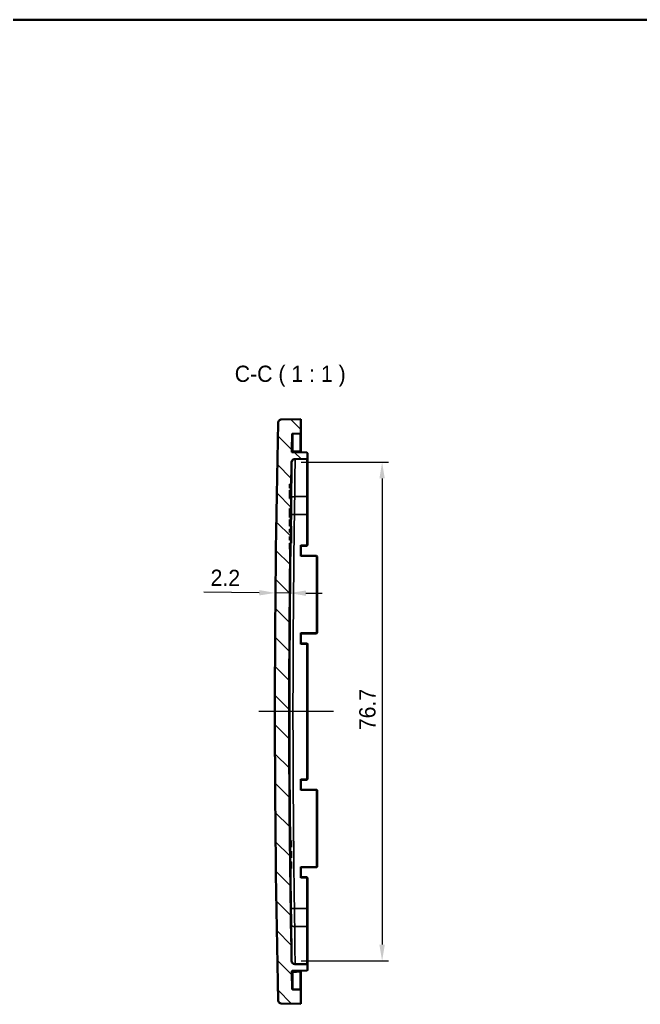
# Model space of a CAD drawing. Header units: millimetres. Extents: x -310 to 1154, y 4 to 285.
# Drawn here: x 560.7 to 656.2, y 133.9 to 285.5 of the extents above; entities that cross this region are included whole.
import ezdxf

# ---------------------------------------------------------------- set-up
doc = ezdxf.new("R2010")
doc.units = ezdxf.units.MM
doc.layers.get('Defpoints').update_dxf_attribs({"lineweight": 25})
for name, color, linetype, lineweight in [('Border (ISO)', 7, 'Continuous', 35), ('Centerline (ISO)', 131, 'Continuous', 18), ('Dimension (ISO)', 7, 'Continuous', 18), ('Hatch (ISO)', 1, 'Continuous', 18), ('Symbol (ISO)', 7, 'Continuous', 18), ('Visible (ISO)', 7, 'Continuous', 35), ('Visible Narrow (ISO)', 7, 'Continuous', 25)]:
    doc.layers.add(name, color=color, linetype=linetype, lineweight=lineweight)
doc.styles.add('Note Text (TK)', font='')
doc.styles.get('Note Text (TK)').set_extended_font_data('MS PGothic')
doc.dimstyles.new('Default - Method 1b (TK)', dxfattribs={"dimtxt": 2.5, "dimasz": 2.5, "dimexe": 1, "dimexo": 1.499999999999999, "dimgap": 1, "dimtad": 1, "dimtoh": 1, "dimrnd": 1e-08, "dimdsep": 46, "dimtxsty": 'Note Text (TK)', "dimcen": 0.09, "dimdle": 5, "dimclrd": 100, "dimclre": 100, "dimclrt": 7, "dimadec": 1, "dimazin": 1, "dimtfac": 1, "dimtmove": 0, "dimatfit": 3, "dimfxl": 1, "dimtolj": 1, "dimlwd": -1, "dimlwe": -1, "dimarcsym": 0})

# ---------------------------------------------------------------- blocks, each defined once
blk = doc.blocks.new('図面枠 tk図枠')
at = {"layer": 'Border (ISO)'}
blk.add_line((14.49999999999999, 289), (405.4999999999999, 289), dxfattribs=at)
blk = doc.blocks.new('*D75')
at = {"layer": 'Defpoints', "color": 0}
for p in [(602.5196598306544, 217.330275758105), (602.519659830654, 140.566564332191), (616.4545839737111, 140.566564332191)]:
    blk.add_point(p, dxfattribs=at)
at = {"layer": 'Dimension (ISO)', "color": 100}
for p, q in [((604.0196598306543, 217.330275758105), (617.4545839737111, 217.330275758105)), ((616.4545839737111, 214.830275758105), (616.4545839737111, 143.0665643321909)), ((604.0196598306541, 140.566564332191), (617.4545839737111, 140.566564332191))]:
    blk.add_line(p, q, dxfattribs=at)
for points in [[(616.0379173070444, 214.830275758105), (616.8712506403778, 214.830275758105), (616.4545839737111, 217.330275758105)], [(616.0379173070444, 143.0665643321909), (616.8712506403778, 143.0665643321909), (616.4545839737111, 140.566564332191)]]:
    blk.add_solid(points, dxfattribs=at)
at = {"layer": 'Dimension (ISO)', "color": 7, "insert": (614.2045839737111, 176.086204136057), "char_height": 2.5, "attachment_point": 4, "rotation": 90, "style": 'Note Text (TK)'}
blk.add_mtext('\\A1;76.7', dxfattribs=at)
blk = doc.blocks.new('*D76')
at = {"layer": 'Defpoints', "color": 0}
for p in [(600.0371890395102, 197.216360331462), (600.0371890395102, 197.216360331462), (602.2370990735968, 197.1964645549126)]:
    blk.add_point(p, dxfattribs=at)
at = {"layer": 'Dimension (ISO)', "color": 100}
for p, q in [((597.5372912735025, 197.2389691684501), (589.0319572235576, 197.3158905984699)), ((602.2370990735968, 197.1964645549125), (600.0371890395102, 197.216360331462)), ((604.7369968396044, 197.1738557179244), (607.2368946056122, 197.1512468809363))]:
    blk.add_line(p, q, dxfattribs=at)
for points in [[(597.5410594130007, 197.6556187961181), (597.5335231340046, 196.8223195407822), (600.0371890395102, 197.216360331462)], [(604.7407649791024, 197.5905053455923), (604.7332287001063, 196.7572060902564), (602.2370990735968, 197.1964645549125)]]:
    blk.add_solid(points, dxfattribs=at)
at = {"layer": 'Dimension (ISO)', "color": 7, "insert": (590.0522642832499, 199.5567550530816), "char_height": 2.5, "attachment_point": 4, "rotation": 359.48183656114475, "style": 'Note Text (TK)'}
blk.add_mtext('\\A1;2.2', dxfattribs=at)

msp = doc.modelspace()

# ---------------------------------------------------------------- hatches: boundary and pattern name
at = {"layer": 'Hatch (ISO)'}
h = msp.add_hatch(dxfattribs=at)
h.set_pattern_fill('ANSI31', color=256, angle=90, style=0)
h.set_pattern_definition([(135, (-309.6677444785058, 4.459444174617397), (-2.245064030267288, -2.245064030267287), [])])
edge = h.paths.add_edge_path()
edge.add_spline(control_points=[(600.9350402372835, 223.8957137131751), (600.8743709208416, 223.8946547263175), (600.814398022618, 223.8825605506888), (600.697609804657, 223.8358420054132), (600.6424608392292, 223.8000842011607), (600.5489735835586, 223.7094418626156), (600.5115290824345, 223.6554239184833), (600.4594536109854, 223.5360754966961), (600.4453205105505, 223.4718860550035), (600.4438875552501, 223.4067944137079)], knot_values=[-0.0768002384321008, -0.0768002384321008, -0.0768002384321008, -0.0768002384321008, -0.0585966710080384, -0.0585966710080384, -0.0390644473386923, -0.0390644473386923, -0.0195322236693463, -0.0195322236693463, 0, 0, 0, 0], degree=3, periodic=0)
edge.add_ellipse((2619.954583974486, 178.948420045148), major_axis=(-2019.510696419237, 44.4583743685598), ratio=1, start_angle=0, end_angle=2.522260307411424)
edge.add_spline(control_points=[(600.4438875552501, 134.490045676588), (600.4452230354735, 134.4293818166444), (600.4575904158876, 134.3694646612784), (600.5048407458715, 134.2528905790664), (600.5408495237568, 134.1979051549257), (600.6319169951742, 134.1048319785568), (600.686105034044, 134.0676340566234), (600.8056895536633, 134.0161030642287), (600.8699427412266, 134.0022626581413), (600.9350402372835, 134.0011263771209)], knot_values=[-0.0768002384320973, -0.0768002384320973, -0.0768002384320973, -0.0768002384320973, -0.0585966710080365, -0.0585966710080365, -0.0390644473386909, -0.0390644473386909, -0.0195322236693455, -0.0195322236693455, 0, 0, 0, 0], degree=3, periodic=0)
edge.add_line((600.9350402372835, 134.0011263771209), (603.9545839737111, 133.948420045148))
edge.add_line((603.9545839737111, 133.948420045148), (603.9545839737111, 136.050485440533))
edge.add_ellipse((603.8545839737111, 136.050485440533), major_axis=(0.1000000000000106, 8.9e-15), ratio=1, start_angle=0, end_angle=88.99999999998856)
edge.add_line((603.8563292143549, 136.1504702100486), (602.7042445676092, 136.1705799223604))
edge.add_spline(control_points=[(602.704244567609, 136.1705799223604), (602.6920818884298, 136.1707922227152), (602.6800593965874, 136.1732220517478), (602.656683024873, 136.1825965151425), (602.645659368743, 136.189757532084), (602.6269774707516, 136.2079020273326), (602.6194978380171, 136.2187120343756), (602.6091032172683, 136.242590641535), (602.6062876074933, 136.2554309491522), (602.6060121805496, 136.2684495183937)], knot_values=[-0.0153686937705598, -0.0153686937705598, -0.0153686937705598, -0.0153686937705598, -0.0117193342016082, -0.0117193342016082, -0.0078128894677386, -0.0078128894677386, -0.0039064447338698, -0.0039064447338698, 0, 0, 0, 0], degree=3, periodic=0)
edge.add_ellipse((2619.95458372524, 178.9484200401272), major_axis=(-2017.34857154469, -42.67997052173347), ratio=1, start_angle=359.9242688683757, end_angle=360, ccw=False)
edge.add_ellipse((602.6513421552103, 138.9369148417844), major_axis=(-0.0999803361163007, -0.0019830254846109), ratio=1, start_angle=269.8637356117164, end_angle=360.0000000327331, ccw=False)
edge.add_line((602.6495969145667, 139.0368996113001), (604.8563292143549, 139.0754182668721))
edge.add_ellipse((604.854583973711, 139.1754030363877), major_axis=(0.0017452406437271, -0.0999847695156398), ratio=1, start_angle=0, end_angle=89.00000000000072)
edge.add_line((604.9545839737111, 139.1754030363877), (604.9545839737111, 139.9439534539082))
edge.add_ellipse((604.854583973711, 139.9439534539082), major_axis=(0.0999999999999989, -4.4e-15), ratio=1, start_angle=0, end_angle=89.00000000000327)
edge.add_line((604.8563292143549, 140.0439382234238), (603.0108431635997, 140.0761513022638))
edge.add_ellipse((603.019569366818, 140.5760751498421), major_axis=(-0.0087262032184304, -0.4999238475781988), ratio=1, start_angle=272.08992515556724, end_angle=360.00000000000006, ccw=False)
edge.add_ellipse((2619.954583974103, 178.9484200451441), major_axis=(-2017.43492414345, -38.38185571295318), ratio=1, start_angle=358.20017736344755, end_angle=360, ccw=False)
edge.add_line((602.3094615599423, 203.9484200451426), (602.254583973711, 203.948420045148))
edge.add_line((602.254583973711, 203.948420045148), (602.254583973711, 204.8994309530902))
edge.add_line((602.254583973711, 204.8994309530901), (602.4545839737111, 204.8994309530901))
edge.add_line((602.4545839737111, 204.8994309530901), (602.4545839737111, 205.3570376716172))
edge.add_line((602.4545839737111, 205.3570376716173), (602.254583973711, 205.3570376716173))
edge.add_line((602.254583973711, 205.3570376716173), (602.254583973711, 205.8902324480315))
edge.add_line((602.254583973711, 205.8902324480315), (602.4545839737111, 205.8902324480315))
edge.add_line((602.4545839737111, 205.8902324480315), (602.4545839737111, 206.5299625443646))
edge.add_line((602.4545839737111, 206.5299625443646), (602.254583973711, 206.5299625443646))
edge.add_line((602.254583973711, 206.5299625443646), (602.254583973711, 207.0245434680773))
edge.add_line((602.254583973711, 207.0245434680773), (602.4545839737111, 207.0245434680773))
edge.add_line((602.4545839737111, 207.0245434680773), (602.4545839737111, 207.4856869235986))
edge.add_line((602.4545839737111, 207.4856869235985), (602.254583973711, 207.4856869235985))
edge.add_line((602.254583973711, 207.4856869235985), (602.254583973711, 208.527140045148))
edge.add_line((602.254583973711, 208.527140045148), (602.4545839737111, 208.527140045148))
edge.add_line((602.4545839737111, 208.527140045148), (602.4545839737111, 208.846200045148))
edge.add_line((602.4545839737111, 208.846200045148), (602.254583973711, 208.846200045148))
edge.add_line((602.254583973711, 208.846200045148), (602.254583973711, 210.2040600451481))
edge.add_line((602.254583973711, 210.204060045148), (602.4545839737111, 210.204060045148))
edge.add_line((602.4545839737111, 210.204060045148), (602.4545839737111, 211.7753775451472))
edge.add_line((602.4545839737111, 211.7753775451472), (602.254583973711, 211.7753775451472))
edge.add_line((602.254583973711, 211.7753775451472), (602.254583973711, 213.031080045148))
edge.add_line((602.254583973711, 213.031080045148), (602.4545839737111, 213.031080045148))
edge.add_line((602.4545839737111, 213.031080045148), (602.4545839737111, 213.350140045148))
edge.add_line((602.4545839737111, 213.350140045148), (602.254583973711, 213.350140045148))
edge.add_line((602.254583973711, 213.350140045148), (602.254583973711, 213.948420045148))
edge.add_line((602.254583973711, 213.948420045148), (602.4581552284027, 213.948420045148))
edge.add_ellipse((2619.954583694157, 178.948420050257), major_axis=(-2017.496428465756, 34.99999999489098), ratio=1, start_angle=359.9039557320973, end_angle=360, ccw=False)
edge.add_ellipse((603.0195693668182, 217.3207649404539), major_axis=(-0.4999095361639025, 0.0095108176511394), ratio=1, start_angle=272.08992515559936, end_angle=360.00000003200626, ccw=False)
edge.add_line((603.0108431635995, 217.8206887880321), (604.8563292143549, 217.8529018668721))
edge.add_ellipse((604.854583973711, 217.9528866363878), major_axis=(0.001745240643727, -0.0999847695156353), ratio=1, start_angle=2.544e-13, end_angle=89.0000000000033)
edge.add_line((604.9545839737111, 217.9528866363878), (604.9545839737111, 218.7214370539082))
edge.add_ellipse((604.854583973711, 218.7214370539082), major_axis=(0.0999999999999987, 0), ratio=1, start_angle=0, end_angle=89.0000000000009)
edge.add_line((604.8563292143549, 218.8214218234239), (602.6495969145667, 218.8599404789959))
edge.add_ellipse((602.6513421552103, 218.9599252485115), major_axis=(-0.0017452406436286, -0.0999847695156397), ratio=1, start_angle=269.8637356117027, end_angle=360.00000000000017, ccw=False)
edge.add_ellipse((2619.954583728166, 178.948420050109), major_axis=(-2017.403221909073, 40.01348822388716), ratio=1, start_angle=359.9242688683757, end_angle=360, ccw=False)
edge.add_spline(control_points=[(602.6060121805496, 221.6283905719023), (602.6062694815027, 221.6405523823136), (602.6087437772596, 221.6525658014659), (602.6182046693268, 221.6759073275465), (602.6254064249036, 221.6869044123746), (602.6436199191872, 221.7055190476485), (602.6544575269611, 221.7129586320351), (602.678374430885, 221.723264830514), (602.6912250683977, 221.7260329117316), (602.704244567609, 221.7262601679356)], knot_values=[-0.0153686937705615, -0.0153686937705615, -0.0153686937705615, -0.0153686937705615, -0.0117193342016082, -0.0117193342016082, -0.0078128894677389, -0.0078128894677389, -0.0039064447338694, -0.0039064447338694, 0, 0, 0, 0], degree=3, periodic=0)
edge.add_line((602.704244567609, 221.7262601679356), (603.8563292143548, 221.7463698802473))
edge.add_ellipse((603.8545839737111, 221.846354649763), major_axis=(0.0017452406437304, -0.0999847695156398), ratio=1, start_angle=2.036e-13, end_angle=88.99999999999883)
edge.add_line((603.9545839737111, 221.846354649763), (603.9545839737111, 223.948420045148))
edge.add_line((603.9545839737111, 223.948420045148), (600.9350402372835, 223.8957137131751))

# ---------------------------------------------------------------- linework, layer by layer
at = {"layer": 'Centerline (ISO)', "linetype": 'Continuous'}
msp.add_line((608.9545839737111, 178.9484200452274), (597.454583973711, 178.948420045223), dxfattribs=at)
at = {"layer": 'Visible (ISO)'}
for p, q in [((603.9545839737111, 223.948420045148), (600.9350402372835, 223.8957137131751)), ((603.9545839737111, 221.846354649763), (603.9545839737111, 223.948420045148)), ((602.704244567609, 221.7262601679356), (603.8563292143549, 221.7463698802474)), ((603.9545839737111, 219.121750535233), (603.9545839737111, 221.846354649763)), ((604.8563292143549, 218.8214218234239), (602.6495969145667, 218.8599404789959)), ((604.9545839737111, 217.9528866363878), (604.9545839737111, 218.7214370539082)), ((603.0108431635995, 217.8206887880321), (604.8563292143549, 217.8529018668721)), ((604.9545839737111, 212.074707845162), (604.9545839737111, 217.9528866363878)), ((602.254583973711, 213.350140045148), (602.254583973711, 213.948420045148)), ((602.254583973711, 213.948420045148), (602.4581552284027, 213.948420045148)), ((602.458155228403, 213.948420045148), (602.475023358518, 213.948420045148)), ((602.4545839737111, 213.350140045148), (602.254583973711, 213.350140045148)), ((602.254583973711, 211.7753775451472), (602.254583973711, 213.031080045148)), ((602.254583973711, 213.031080045148), (602.4545839737111, 213.031080045148)), ((602.4545839737111, 213.031080045148), (602.4545839737111, 213.350140045148)), ((602.4545839737111, 213.031080045148), (602.4545839737111, 212.489420045148)), ((602.4545839737111, 212.489420045148), (602.4545839737111, 212.003410045148)), ((602.254583973711, 212.003410045148), (602.4545839737111, 212.003410045148)), ((602.254583973711, 211.977440045148), (602.4545839737111, 211.977440045148)), ((602.4545839737111, 211.7753775451472), (602.254583973711, 211.7753775451472)), ((602.4545839737111, 211.977440045148), (602.4545839737111, 212.003410045148)), ((602.4545839737111, 211.977440045148), (602.4545839737111, 211.7753775451472)), ((602.4545839737111, 210.2040600451481), (602.4545839737111, 211.7753775451472)), ((604.9545839737111, 209.2810349736319), (604.9545839737111, 212.0747078452588)), ((602.254583973711, 208.846200045148), (602.254583973711, 210.2040600451481)), ((602.254583973711, 210.2040600451481), (602.4545839737111, 210.2040600451481)), ((602.254583973711, 209.714340045148), (602.4545839737111, 209.714340045148)), ((602.254583973711, 209.688370045148), (602.4545839737111, 209.688370045148)), ((602.4545839737111, 210.2040600451481), (602.4545839737111, 209.714340045148)), ((602.4545839737111, 209.688370045148), (602.4545839737111, 209.714340045148)), ((602.4545839737111, 209.688370045148), (602.4545839737111, 209.387860045148)), ((602.4545839737111, 209.387860045148), (602.4545839737111, 208.846200045148)), ((604.9545839737111, 204.581599901316), (604.9545839737111, 209.2810349736319)), ((602.4545839737111, 208.846200045148), (602.254583973711, 208.846200045148)), ((602.254583973711, 207.4856869235986), (602.254583973711, 208.527140045148)), ((602.254583973711, 208.527140045148), (602.4545839737111, 208.527140045148)), ((602.4545839737111, 208.527140045148), (602.4545839737111, 208.846200045148)), ((602.254583973711, 207.4877872103489), (602.4545839737111, 207.4877872103489)), ((602.254583973711, 206.5299625443646), (602.254583973711, 207.0245434680773)), ((602.254583973711, 206.7483072469907), (602.4545839737111, 206.7483072469907)), ((602.4545839737111, 207.0245434680773), (602.4545839737111, 207.4856869235986)), ((602.4545839737111, 206.7483072469907), (602.4545839737111, 206.5299625443646)), ((602.4545839737111, 205.8902324480315), (602.4545839737111, 206.5299625443646)), ((602.254583973711, 205.3570376716173), (602.254583973711, 205.8902324480315)), ((602.254583973711, 205.4030615054293), (602.4545839737111, 205.4030615054293)), ((602.254583973711, 203.948420045148), (602.254583973711, 204.8994309530902)), ((602.4545839737111, 204.8994309530902), (602.4545839737111, 205.3570376716173)), ((602.3094615599423, 203.948420045148), (602.254583973711, 203.948420045148)), ((602.3263284469224, 203.948420045148), (602.3094615599421, 203.948420045148)), ((603.9545839737111, 204.5658598795919), (603.9545839737111, 202.8484352756324)), ((603.9545839737111, 204.4658751100762), (604.8563292143549, 204.4816151318004)), ((606.3563292143548, 202.9064974260315), (603.9545839737111, 202.948420045148)), ((606.4545839737111, 191.0903274337801), (606.4545839737111, 202.8065126565159)), ((603.9545839737111, 191.0484048146636), (603.9545839737111, 189.3484352756324)), ((603.9545839737111, 190.948420045148), (606.3563292143548, 190.9903426642645)), ((604.8563292143549, 189.4326800234238), (603.9545839737111, 189.448420045148)), ((604.9545839737111, 168.5641448363878), (604.9545839737111, 189.3326952539082)), ((603.9545839737111, 168.5484048146636), (603.9545839737111, 166.8484352756324)), ((603.9545839737111, 168.4484200451479), (604.8563292143549, 168.4641600668721)), ((606.3563292143548, 166.9064974260315), (603.9545839737111, 166.948420045148)), ((606.4545839737111, 155.0903274337801), (606.4545839737111, 166.8065126565159)), ((602.2677607492676, 159.0912621995087), (602.4545839737111, 159.0912621995087)), ((602.2719161028028, 158.4964485763827), (602.4545839737111, 158.4964485763827)), ((602.27532282803, 158.0912621846076), (602.4545839737111, 158.0912621846076)), ((602.4545839737111, 159.0912621995087), (602.4545839737111, 158.4964485763827)), ((602.4545839737111, 158.4964485763827), (602.4545839737111, 158.0912621846076)), ((602.281455529281, 157.4447886427518), (602.4545839737111, 157.4447886427518)), ((602.2923652925843, 156.4447886278506), (602.4545839737111, 156.4447886278506)), ((602.4545839737111, 157.4447886427518), (602.4545839737111, 156.4447886278506)), ((602.3003392839545, 155.7983150859948), (602.4545839737111, 155.7983150859948)), ((602.3146066299882, 154.7983150710936), (602.4545839737111, 154.7983150710936)), ((602.4545839737111, 155.7983150859948), (602.4545839737111, 154.7983150710936)), ((603.9545839737111, 155.0484048146636), (603.9545839737111, 153.3484352756324)), ((603.9545839737111, 154.9484200451479), (606.3563292143548, 154.9903426642645)), ((604.8563292143549, 153.4326800234238), (603.9545839737111, 153.448420045148)), ((604.9545839737111, 148.6158051166639), (604.9545839737111, 153.3326952539082)), ((604.9545839737111, 145.8221322470397), (604.9545839737111, 148.6158051166639)), ((604.9545839737111, 139.9439534539082), (604.9545839737111, 145.8221322470232)), ((604.8563292143549, 140.0439382234238), (603.0108431635995, 140.0761513022639)), ((604.9545839737111, 139.1754030363877), (604.9545839737111, 139.9439534539082)), ((602.6495969145667, 139.0368996113001), (604.8563292143549, 139.0754182668721)), ((603.9545839737111, 136.050485440533), (603.9545839737111, 138.775089555063)), ((603.8563292143549, 136.1504702100487), (602.704244567609, 136.1705799223604)), ((603.9545839737111, 133.948420045148), (603.9545839737111, 136.050485440533)), ((600.9350402372835, 134.0011263771209), (603.9545839737111, 133.948420045148))]:
    msp.add_line(p, q, dxfattribs=at)
for centre, radius, start, end in [((2619.954583974486, 178.948420045148), 2020.000000000793, 178.7388698462951, 181.2611301537048), ((2619.954583728166, 178.948420050109), 2017.799999754423, 178.7880044801389, 178.8637356117617), ((603.8545839737111, 221.846354649763), 0.1000000000000006, 271.0000000000018, 0), ((602.6513421552103, 218.9599252485115), 0.0999999999999989, 178.8637356117454, 269.0000000000568), ((604.854583973711, 218.7214370539082), 0.0999999999999987, 0, 88.99999999999497), ((2619.954583694157, 178.948420050257), 2017.799999720418, 178.9100748444098, 179.0061191123135), ((603.0195693668182, 217.3207649404539), 0.5000000000000013, 91.00000000001481, 178.9100748444098), ((604.854583973711, 217.9528866363878), 0.0999999999999961, 271.000000000005, 0), ((2619.954574710374, 178.9484202016625), 2017.778788696126, 179.0345082908328, 179.0475436345886), ((2619.954585011292, 178.9484200302377), 2017.778798998474, 179.160068227849, 179.189584202551), ((2619.954583974103, 178.9484200451441), 2017.80000000041, 179.2901025190391, 181.0899251555902), ((604.854583973711, 204.581599901316), 0.0999999999999961, 271.000000000005, 0), ((606.3545839737112, 202.8065126565159), 0.0999999999999993, 0, 89.00000000001451), ((606.3545839737111, 191.0903274337801), 0.1000000000000028, 271.0000000000018, 0), ((604.854583973711, 189.3326952539082), 0.1000000000000023, 0, 88.99999999999822), ((604.854583973711, 168.5641448363878), 0.1000000000000006, 271.0000000000018, 0), ((606.3545839737112, 166.8065126565159), 0.1000000000000023, 0, 88.99999999999822), ((606.3545839737112, 155.0903274337801), 0.1000000000000006, 271.0000000000018, 0), ((604.854583973711, 153.3326952539082), 0.0999999999999977, 0, 88.99999999999822), ((603.019569366818, 140.5760751498421), 0.4999999999999994, 181.0899251555902, 269.0000000000243), ((604.854583973711, 139.9439534539082), 0.0999999999999989, 0, 88.99999999999822), ((602.6513421552103, 138.9369148417845), 0.1000000000000054, 90.99999999994316, 181.1362643882252), ((2619.95458372524, 178.9484200401272), 2017.799999751496, 181.1362643882399, 181.2119955198626), ((604.854583973711, 139.1754030363877), 0.1000000000000006, 271.0000000000018, 0), ((603.8545839737111, 136.050485440533), 0.1000000000000106, 0, 88.99999999997543)]:
    msp.add_arc(centre, radius, start, end, dxfattribs=at)
for points, degree, knots in [([(600.9350402372835, 223.8957137131751), (600.8743709208416, 223.8946547263175), (600.814398022618, 223.8825605506888), (600.697609804657, 223.8358420054132), (600.6424608392292, 223.8000842011608), (600.5489735835586, 223.7094418626156), (600.5115290824345, 223.6554239184833), (600.4594536109854, 223.5360754966961), (600.4453205105505, 223.4718860550035), (600.4438875552501, 223.4067944137079)], 3, [-0.0768002384321008, -0.0768002384321008, -0.0768002384321008, -0.0768002384321008, -0.0585966710080384, -0.0585966710080384, -0.0390644473386923, -0.0390644473386923, -0.0195322236693463, -0.0195322236693463, 0, 0, 0, 0]), ([(602.6060121805496, 221.6283905719023), (602.6062694815026, 221.6405523823136), (602.6087437772596, 221.652565801466), (602.6182046693267, 221.6759073275465), (602.6254064249036, 221.6869044123746), (602.6436199191872, 221.7055190476485), (602.6544575269611, 221.7129586320351), (602.678374430885, 221.7232648305141), (602.6912250683976, 221.7260329117316), (602.704244567609, 221.7262601679356)], 3, [-0.0153686937705615, -0.0153686937705615, -0.0153686937705615, -0.0153686937705615, -0.0117193342016082, -0.0117193342016082, -0.0078128894677389, -0.0078128894677389, -0.0039064447338694, -0.0039064447338694, 0, 0, 0, 0]), ([(603.9545839737111, 218.9615213567449), (603.9545839737111, 218.9697156706899), (603.9545839737111, 218.9778539891581), (603.9545839737111, 219.0122997629137), (603.9545839737111, 219.0373799959014), (603.9545839737111, 219.0757847666041), (603.9545839737111, 219.0904878742222), (603.9545839737111, 219.1100042949552), (603.9545839737111, 219.1164619816119), (603.9545839737111, 219.1217505352329)], 3, [-0.0208358536608464, -0.0208358536608464, -0.0208358536608464, -0.0208358536608464, -0.0183610038158902, -0.0183610038158902, -0.0102005576755051, -0.0102005576755051, -0.0039232914136704, -0.0039232914136704, -2.37e-14, -2.37e-14, -2.37e-14, -2.37e-14]), ([(603.9545839737111, 218.8371618478181), (603.9545839737111, 218.8509466422307), (603.9545839737111, 218.8657254397514), (603.9545839737111, 218.9070210682119), (603.9545839737111, 218.9345902932597), (603.9545839737111, 218.9615213567449)], 3, [-0.0337753567917003, -0.0337753567917003, -0.0337753567917003, -0.0337753567917003, -0.0289695837983908, -0.0289695837983908, -0.0208358536608464, -0.0208358536608464, -0.0208358536608464, -0.0208358536608464]), ([(602.4750233585182, 213.948420045148), (602.4755368013427, 213.948420045148), (602.4756615940073, 213.9233275481815), (602.4749492892672, 213.8212793424057), (602.4741121928326, 213.7443236812313), (602.4718458310286, 213.5667539676755), (602.4702654130319, 213.4543002362905), (602.4665304824131, 213.2079135426892), (602.4643759717106, 213.0739806421356), (602.4622599486424, 212.948420045148)], 3, [0.1506890256329448, 0.1506890256329448, 0.1506890256329448, 0.1506890256329448, 0.1883569916277304, 0.1883569916277304, 0.2260249576225159, 0.2260249576225159, 0.2636984854139838, 0.2636984854139838, 0.3013720132054517, 0.3013720132054517, 0.3013720132054517, 0.3013720132054517]), ([(602.4545839737111, 207.4856869235986), (602.4212506403777, 207.4856869235986), (602.3879173070445, 207.4856869235986), (602.3212506403778, 207.4856869235986), (602.2879173070443, 207.4856869235986), (602.254583973711, 207.4856869235986)], 3, [-0.02, -0.02, -0.02, -0.02, -0.01, -0.01, 0, 0, 0, 0]), ([(602.254583973711, 207.0245434680773), (602.2879173070443, 207.0245434680773), (602.3212506403778, 207.0245434680773), (602.3879173070445, 207.0245434680773), (602.4212506403777, 207.0245434680773), (602.4545839737111, 207.0245434680773)], 3, [-0.02, -0.02, -0.02, -0.02, -0.01, -0.01, 0, 0, 0, 0]), ([(602.4545839737111, 206.5299625443646), (602.4212506403777, 206.5299625443646), (602.3879173070445, 206.5299625443646), (602.3212506403778, 206.5299625443646), (602.2879173070443, 206.5299625443646), (602.254583973711, 206.5299625443646)], 3, [-0.02, -0.02, -0.02, -0.02, -0.01, -0.01, 0, 0, 0, 0]), ([(602.4545839737111, 207.0245434680773), (602.4545839737111, 207.0073024120885), (602.4545839737111, 206.8678396246294), (602.4545839737111, 206.7483072469907)], 2, [-1.699690204224222, -1.699690204224222, -1.699690204224222, -1, 0, 0, 0]), ([(602.254583973711, 205.8902324480315), (602.2879173070443, 205.8902324480315), (602.3212506403778, 205.8902324480315), (602.3879173070445, 205.8902324480315), (602.4212506403777, 205.8902324480315), (602.4545839737111, 205.8902324480315)], 3, [-0.02, -0.02, -0.02, -0.02, -0.01, -0.01, 0, 0, 0, 0]), ([(602.4545839737111, 205.3570376716173), (602.4212506403777, 205.3570376716173), (602.3879173070445, 205.3570376716173), (602.3212506403778, 205.3570376716173), (602.2879173070443, 205.3570376716173), (602.254583973711, 205.3570376716173)], 3, [-0.02, -0.02, -0.02, -0.02, -0.01, -0.01, 0, 0, 0, 0]), ([(602.254583973711, 204.8994309530902), (602.2879173070443, 204.8994309530902), (602.3212506403778, 204.8994309530902), (602.3879173070445, 204.8994309530902), (602.4212506403777, 204.8994309530902), (602.4545839737111, 204.8994309530902)], 3, [-0.02, -0.02, -0.02, -0.02, -0.01, -0.01, 0, 0, 0, 0]), ([(602.3426674986954, 204.8994337432764), (602.3412144247717, 204.7884682513887), (602.3396254794438, 204.6730252488576), (602.3362649428055, 204.4425394809589), (602.3345011704604, 204.3300901855368), (602.3314868681985, 204.1525229338897), (602.3300353827977, 204.0755657211267), (602.3277128840832, 203.9735142299013), (602.3268418716475, 203.948420045148), (602.3263284469224, 203.948420045148)], 3, [0.1555405897309813, 0.1555405897309813, 0.1555405897309813, 0.1555405897309813, 0.1883517774115909, 0.1883517774115909, 0.2260242993259226, 0.2260242993259226, 0.263693713594269, 0.263693713594269, 0.3013631278626153, 0.3013631278626153, 0.3013631278626153, 0.3013631278626153]), ([(602.4545839737111, 205.4030615054294), (602.4545839737111, 205.3787498354011), (602.4545839737111, 205.3600594791895), (602.4545839737111, 205.3570376716173)], 2, [-2, -2, -2, -1, -0.4624374886658742, -0.4624374886658742, -0.4624374886658742]), ([(602.2866628330511, 156.948420045148), (602.28255561722, 157.3251017554898), (602.2785476864751, 157.7268968296086), (602.272005725088, 158.4660434122944), (602.2694716953422, 158.8033948282982), (602.2663034632876, 159.3361113552497), (602.2654580161026, 159.5669871567228), (602.2657831046599, 159.8731414940759), (602.2669536402883, 159.9484200451479), (602.270687480044, 159.9484200451479), (602.273499695525, 159.8731372853448), (602.2804066686317, 159.5711129802485), (602.284464746453, 159.348515952209), (602.2885726280565, 159.0912557842288)], 3, [0, 0, 0, 0, 0.1130112304663066, 0.1130112304663066, 0.2260224609326133, 0.2260224609326133, 0.3390278029939159, 0.3390278029939159, 0.4520331450552186, 0.4520331450552186, 0.5650420383558475, 0.5650420383558475, 0.6749996644138988, 0.6749996644138988, 0.6749996644138988, 0.6749996644138988]), ([(602.3353450423926, 154.7983264047676), (602.3368200571175, 154.5441329333919), (602.3375998283552, 154.3243174651988), (602.3372806062425, 154.0236985960586), (602.3361100280985, 153.948420045148), (602.3323760672707, 153.948420045148), (602.3295637653767, 154.0237028051819), (602.3225621010027, 154.3298602729252), (602.3183727417182, 154.5607347574614), (602.3099239409595, 155.0934392383154), (602.3051012763907, 155.4307842152023), (602.2955243949273, 156.1699278414305), (602.2907701779562, 156.571726497152), (602.2866628330511, 156.948420045148)], 3, [1.134189376062214, 1.134189376062214, 1.134189376062214, 1.134189376062214, 1.243108299212571, 1.243108299212571, 1.356113641227641, 1.356113641227641, 1.469122534756917, 1.469122534756917, 1.582131428286192, 1.582131428286192, 1.69514621025987, 1.69514621025987, 1.808160992233548, 1.808160992233548, 1.808160992233548, 1.808160992233548]), ([(602.321675579748, 156.4449208640992), (602.3238703250215, 156.2266783626061), (602.3259452907937, 156.0084185521395), (602.3277927768622, 155.7996849025718), (602.3277988378001, 155.7989999470747), (602.3278048962047, 155.7983151025418)], 3, [0.9534728800920241, 0.9534728800920241, 0.9534728800920241, 0.9534728800920241, 1.017091726466509, 1.017091726466509, 1.017301211777724, 1.017301211777724, 1.017301211777724, 1.017301211777724]), ([(603.9545839737111, 138.9353187364668), (603.9545839737111, 138.9510468217303), (603.9545839737111, 138.9670006470971), (603.9545839737111, 139.0098075426575), (603.9545839737111, 139.0361865125771), (603.9545839737111, 139.0596782450269)], 3, [-0.0337207913373666, -0.0337207913373666, -0.0337207913373666, -0.0337207913373666, -0.0289696734402853, -0.0289696734402853, -0.0207812883435323, -0.0207812883435323, -0.0207812883435323, -0.0207812883435323]), ([(603.9545839737111, 138.775089555063), (603.9545839737111, 138.7909901444725), (603.9545839737111, 138.8176890848772), (603.9545839737111, 138.8762680153923), (603.9545839737111, 138.9053924891027), (603.9545839737111, 138.9353187364668)], 3, [-0.0545566559293515, -0.0545566559293515, -0.0545566559293515, -0.0545566559293515, -0.042760870092128, -0.042760870092128, -0.0337207913373666, -0.0337207913373666, -0.0337207913373666, -0.0337207913373666]), ([(602.704244567609, 136.1705799223604), (602.6920818884298, 136.1707922227152), (602.6800593965874, 136.1732220517478), (602.656683024873, 136.1825965151425), (602.645659368743, 136.189757532084), (602.6269774707515, 136.2079020273326), (602.6194978380171, 136.2187120343756), (602.6091032172683, 136.242590641535), (602.6062876074933, 136.2554309491522), (602.6060121805496, 136.2684495183937)], 3, [-0.0153686937705598, -0.0153686937705598, -0.0153686937705598, -0.0153686937705598, -0.0117193342016082, -0.0117193342016082, -0.0078128894677386, -0.0078128894677386, -0.0039064447338698, -0.0039064447338698, 0, 0, 0, 0]), ([(600.4438875552501, 134.4900456765881), (600.4452230354734, 134.4293818166444), (600.4575904158876, 134.3694646612784), (600.5048407458715, 134.2528905790664), (600.5408495237568, 134.1979051549257), (600.6319169951742, 134.1048319785568), (600.686105034044, 134.0676340566234), (600.8056895536632, 134.0161030642287), (600.8699427412266, 134.0022626581413), (600.9350402372835, 134.0011263771209)], 3, [-0.0768002384320973, -0.0768002384320973, -0.0768002384320973, -0.0768002384320973, -0.0585966710080365, -0.0585966710080365, -0.0390644473386909, -0.0390644473386909, -0.0195322236693455, -0.0195322236693455, 0, 0, 0, 0])]:
    msp.add_open_spline(points, degree=degree, knots=knots, dxfattribs=at)
for points, degree in [([(602.4545839737111, 207.4877872103489), (602.4545839737111, 207.4877872103489), (602.4545839737111, 207.4856869235986)], 2), ([(602.4545839737111, 205.8902324480315), (602.4545839737111, 205.8741960902766), (602.4545839737111, 205.856879345956)], 2), ([(602.4545839737111, 205.856879345956), (602.4545839737111, 205.8305417034254), (602.4545839737111, 205.713035298289), (602.4545839737111, 205.6178145906786)], 2), ([(602.4545839737111, 205.6178145906786), (602.4545839737111, 205.5347497180822), (602.4545839737111, 205.4314251204623), (602.4545839737111, 205.4030615054294)], 2), ([(602.3028178724555, 158.0912620791507), (602.305520696573, 157.8824731982591), (602.3082117080484, 157.6635014028635), (602.310780705963, 157.4446590379361)], 3)]:
    msp.add_open_spline(points, degree=degree, dxfattribs=at)
at = {"layer": 'Visible Narrow (ISO)'}
for p, q in [((603.8563292143549, 221.7463698802474), (603.8563292143549, 219.0303060965503)), ((602.5914641751374, 218.9612082847677), (602.5513618190942, 218.9619082739961)), ((602.5196598306542, 217.330275758105), (602.5495949799677, 217.33079827808)), ((604.8563292143549, 217.8529018668721), (604.8563292143549, 212.0437558573584)), ((602.254583973711, 212.489420045148), (602.4545839737111, 212.489420045148)), ((602.4545839737111, 212.948420045148), (602.4622599486424, 212.948420045148)), ((603.9545839737111, 212.0388832657316), (602.9993133184433, 212.0337214487583)), ((603.9545839737111, 212.0388832657316), (604.8563292143549, 212.0437558574552)), ((604.8563292143549, 212.0437558574553), (604.8563292143549, 209.281034973632)), ((602.254583973711, 209.387860045148), (602.4545839737111, 209.387860045148)), ((604.8563292143549, 209.281034973632), (602.962383798751, 209.281034973632)), ((604.9545839737111, 209.2810349736319), (604.8563292143549, 209.281034973632)), ((604.8563292143549, 209.281034973632), (604.8563292143549, 204.581599901316)), ((602.254583973711, 205.856879345956), (602.4545839737111, 205.856879345956)), ((602.254583973711, 205.6178145906786), (602.4545839737111, 205.6178145906786)), ((604.8563292143549, 204.581599901316), (603.9545839737111, 204.5658598795919)), ((604.8563292143549, 204.581599901316), (604.9545839737111, 204.581599901316)), ((603.9545839737111, 202.8484352756324), (606.3563292143548, 202.8065126565159)), ((606.3563292143548, 202.8065126565159), (606.3563292143548, 191.0903274337801)), ((606.4545839737111, 202.8065126565159), (606.3563292143548, 202.8065126565159)), ((606.3563292143548, 191.0903274337801), (603.9545839737111, 191.0484048146636)), ((606.3563292143548, 191.0903274337801), (606.4545839737111, 191.0903274337801)), ((603.9545839737111, 189.3484352756324), (604.8563292143549, 189.3326952539082)), ((604.8563292143549, 189.3326952539082), (604.8563292143549, 168.5641448363878)), ((604.9545839737111, 189.3326952539082), (604.8563292143549, 189.3326952539082)), ((604.8563292143549, 168.5641448363878), (603.9545839737111, 168.5484048146636)), ((604.8563292143549, 168.5641448363878), (604.9545839737111, 168.5641448363878)), ((603.9545839737111, 166.8484352756324), (606.3563292143548, 166.8065126565159)), ((606.3563292143548, 166.8065126565159), (606.3563292143548, 155.0903274337801)), ((606.4545839737111, 166.8065126565159), (606.3563292143548, 166.8065126565159)), ((606.3563292143548, 155.0903274337801), (603.9545839737111, 155.0484048146636)), ((606.3563292143548, 155.0903274337801), (606.4545839737111, 155.0903274337801)), ((603.9545839737111, 153.3484352756324), (604.8563292143549, 153.3326952539082)), ((604.8563292143549, 153.3326952539082), (604.8563292143549, 148.6158051166639)), ((604.9545839737111, 153.3326952539082), (604.8563292143549, 153.3326952539082)), ((604.8563292143549, 148.6158051166639), (602.9623837987513, 148.6158051166639)), ((604.9545839737111, 148.6158051166639), (604.8563292143549, 148.6158051166639)), ((604.8563292143549, 148.6158051166639), (604.8563292143549, 145.853084234821)), ((604.8563292143549, 145.853084234821), (602.9993133184191, 145.8631186434946)), ((604.8563292143549, 145.8530842348045), (604.8563292143549, 140.0439382234238)), ((602.5495949799699, 140.566041812216), (602.5196598306542, 140.5665643321909)), ((602.5513618190939, 138.9349318162999), (602.5914641751358, 138.9356318055283)), ((603.8563292143549, 138.8665339937457), (603.8563292143549, 136.1504702100487))]:
    msp.add_line(p, q, dxfattribs=at)
for centre, major_axis, ratio, start_param, end_param in [((602.6914425238226, 218.9592252939737), (-0.0019830302109103, -0.0999803360113114), 0.9999801228339743, 4.712388980384599, 6.28556356940835), ((602.6914425238222, 218.9592252939063), (-0.0999985124941763, 0.0005454346491771), 0.9157968994599422, 4.734837421149907, 6.26748636936613), ((602.6914425238224, 218.9592252939738), (-0.0017452406379576, -0.099984769515733), 0.0829685140563013, 3.556308324761934, 6.283185308566037), ((603.8545839737111, 219.1217505352329), (0.1000000000000031, -5e-15), 0.9145836823511441, 4.729842272914702, 6.28318530717964), ((603.049497098362, 217.3212873309512), (-0.0087262032186422, 0.4999238475781987), 0.9999851523254139, 1.093e-13, 1.534320251709296), ((603.0080395216619, 211.8789615097408), (-0.4999554750291207, 0.0066725548632075), 0.3093314562314457, 4.733972085059799, 6.273551988551732), ((604.854583973711, 212.074707845162), (0.0999999996873827, -4.2e-15), 0.3095670265925885, 4.729842272959297, 6.283185307179721), ((2619.010353295302, 178.9484200327399), (-1.25186395e-08, -2017.074536075604), 0.9998476951562606, 4.697346761216989, 4.698239617551681), ((602.97111000197, 209.281034973632), (-0.4999434512035041, 0.0075196807596969), 0.0002625130227743, 0.0093648746708315, 1.553345008399454), ((2619.001860197565, 178.9484200451477), (-2.67475e-11, 2016.574714971376), 0.9998476951563912, 1.555754107620638, 1.585838545969129), ((2619.010352425734, 178.948420045154), (-5.71765e-11, -2017.074535205552), 0.9998476951563908, 4.699522957620763, 4.722233672911078), ((604.854583973711, 204.581599901316), (0.0017452406437285, -0.0999847695156375), 0.0174497491606814, 0, 1.570491740299734), ((606.3545839737112, 202.8065126565159), (0.0017452406437279, 0.0999847695156353), 0.0174497491606788, 4.71269356687523, 6.283185307175013), ((606.3545839737112, 191.0903274337801), (0.0017452406437279, -0.0999847695156397), 0.0174497491606783, 0, 1.570491740299734), ((604.854583973711, 189.3326952539082), (0.0017452406437286, 0.0999847695156375), 0.0174497491606834, 4.712693566875586, 6.283185307175387), ((604.854583973711, 168.5641448363878), (0.0017452406437284, -0.099984769515642), 0.0174497491606813, 0, 1.570491740299734), ((606.3545839737112, 166.8065126565159), (0.0017452406437288, 0.0999847695156375), 0.0174497491606858, 4.712693566875765, 6.283185307175645), ((2619.010360963008, 178.9484201340677), (5.42462431e-08, -2017.074543746177), 0.9998476951556039, 4.722729465647702, 4.723049983889945), ((2619.010370675462, 178.9484202520538), (1.744451472e-07, -2017.074553463908), 0.9998476951540732, 4.723545780846776, 4.723866301942514), ((2619.010352411225, 178.9484200449679), (-2.1554136e-09, -2017.074535190992), 0.9998476951564153, 4.724362103625033, 4.727431199560016), ((606.3545839737112, 155.0903274337801), (0.0017452406437275, -0.0999847695156398), 0.0174497491606755, 0, 1.570491740299734), ((604.854583973711, 153.3326952539082), (0.0017452406437277, 0.0999847695156353), 0.0174497491606775, 4.712693566802389, 6.283185307020693), ((602.9711100019699, 148.6158051166633), (-0.4999434512035065, -0.0075196807597077), 0.0002625130237765, 4.729840298778872, 6.273820434744472), ((603.0080395216376, 146.0178785824014), (-0.499955475029111, -0.0066725548639134), 0.3093314560098823, 0.0096333186274364, 1.549213222122381), ((604.854583973711, 145.8221322470397), (0.0999999999999995, 5.7e-15), 0.3095670263707188, 0, 1.553343034274861), ((603.0494970983648, 140.5755527593448), (-0.0087262032186919, -0.4999238475781854), 0.9999851523254143, 4.74886505547014, 6.283185307179612), ((602.6914425238232, 138.9376147963223), (-0.001745240644481, 0.0999847695157108), 0.9999801226196078, 1.27967e-11, 1.573174588609238), ((602.6914425238224, 138.9376147963223), (-0.0999985124955153, -0.0005454343997287), 0.9157968987950319, 0.0156989394266134, 1.54834788831427), ((602.6914425238283, 138.9376147963224), (-0.0017452406437276, 0.0999847695156365), 0.0829685143342309, 0, 2.72687698371687), ((603.8545839737111, 138.775089555063), (0.0999999999999962, 0), 0.9145836823511437, 0, 1.553343034274878)]:
    msp.add_ellipse(centre, major_axis=major_axis, ratio=ratio, start_param=start_param, end_param=end_param, dxfattribs=at)
for points, knots in [([(602.6060121805499, 221.6283905719021), (602.6060121805565, 221.6283905731488), (602.6049424030299, 221.4322620263799), (602.6003893979329, 220.5975311060147), (602.5965724373093, 219.8977432360752), (602.5914641751356, 218.9612082847062)], [-1.379153726133188, -1.379153726133188, -1.379153726133188, -1.379153726133188, -0.7695870414378366, -0.7695870414378366, -0.0700798640464364, -0.0700798640464364, -0.0700798640464364, -0.0700798640464364]), ([(602.6896972831787, 219.0507927910497), (602.6948052921921, 219.990236932086), (602.6986220636514, 220.6921985529092), (602.7031748431062, 221.5295223927675), (602.7042445676159, 221.7262601691861), (602.7042445676092, 221.7262601679356)], [0.0700798640617412, 0.0700798640617412, 0.0700798640617412, 0.0700798640617412, 0.7695870414378366, 0.7695870414378366, 1.379153726133188, 1.379153726133188, 1.379153726133188, 1.379153726133188]), ([(603.8563292143558, 219.0303060965503), (603.8051587723955, 219.0312046740181), (603.7539885021321, 219.0321032489268), (603.7028184042448, 219.0330018212645), (603.4939056215082, 219.0366704335071), (603.284995711943, 219.0403390028977), (602.9472904622922, 219.046269299428), (602.8184933121792, 219.0485310536353), (602.6896972831787, 219.0507927910497)], [-0.1412006276217533, -0.1412006276217533, -0.1412006276217533, -0.1412006276217533, -0.1257948349852238, -0.1257948349852238, -0.1257948349852238, -0.0628974174926119, -0.0628974174926119, -0.0241190216652739, -0.0241190216652739, -0.0241190216652739, -0.0241190216652739]), ([(603.8563292143549, 219.0303060965503), (603.8568657291612, 219.027652454839), (603.8573911747553, 219.0244144398237), (603.8587026669456, 219.0146333372759), (603.8594553724538, 219.0072686449433), (603.8609780960196, 218.9880396803532), (603.8616839867045, 218.9754872424917), (603.8628183283528, 218.9450727252931), (603.863095200683, 218.9267724278474), (603.8628062006371, 218.8878423471896), (603.8619537289887, 218.868325336982), (603.85945019257, 218.8447404888524), (603.8579423893163, 218.8388487302785), (603.8563292143549, 218.8388768883521)], [2.37e-14, 2.37e-14, 2.37e-14, 2.37e-14, 0.0039232914136704, 0.0039232914136704, 0.0102005576755051, 0.0102005576755051, 0.0183610038158902, 0.0183610038158902, 0.0289695837983908, 0.0289695837983908, 0.0427607377756416, 0.0427607377756416, 0.0545566559308525, 0.0545566559308525, 0.0545566559308525, 0.0545566559308525]), ([(602.5495949799677, 217.3307982780801), (602.55452670149, 217.3308843616054), (602.5570772153737, 217.1735312821229), (602.5571214493525, 216.5083768368802), (602.5536311939914, 215.9431634769062), (602.5417336109979, 214.6594319272447), (602.5346605421938, 214.0072497575434), (602.5206273527457, 212.8451953262394), (602.5146235898258, 212.3738848887928), (602.5081271277517, 211.8871235434208)], [-0.9900247073200638, -0.9900247073200638, -0.9900247073200638, -0.9900247073200638, -0.7185460359071221, -0.7185460359071221, -0.3991922421706233, -0.3991922421706233, -0.153535477757932, -0.153535477757932, 0, 0, 0, 0]), ([(602.9993133184389, 212.0337214486641), (603.0058081707245, 212.5512278481703), (603.0118104459441, 213.0523061774958), (603.0258401580433, 214.287753667268), (603.0329114741787, 214.9811241958321), (603.0448061090148, 216.3459286574949), (603.0482954995099, 216.9468371233247), (603.0482512764921, 217.65400288839), (603.0457013946115, 217.8212972407238), (603.0407708951435, 217.8212111785291)], [0, 0, 0, 0, 0.153535477757932, 0.153535477757932, 0.3991922421706233, 0.3991922421706233, 0.7185460359071221, 0.7185460359071221, 0.9900247073200638, 0.9900247073200638, 0.9900247073200638, 0.9900247073200638]), ([(602.5081271277561, 211.8871235435148), (602.5025388685419, 211.4684112440566), (602.4966170408677, 211.0389476619842), (602.4842531860918, 210.1691730566964), (602.4778109879775, 209.7288499870045), (602.4711884548595, 209.2885530956097)], [-0.2641425559019662, -0.2641425559019662, -0.2641425559019662, -0.2641425559019662, -0.1320712779509831, -0.1320712779509831, 0, 0, 0, 0]), ([(602.9623837987513, 209.281034973632), (602.9690046908413, 209.7474470092504), (602.9754452926136, 210.2138856838414), (602.9878060836927, 211.1352447764869), (602.9937264439698, 211.5901779568163), (602.9993133184433, 212.0337214487582)], [0, 0, 0, 0, 0.1320712779509831, 0.1320712779509831, 0.2641425559019662, 0.2641425559019662, 0.2641425559019662, 0.2641425559019662]), ([(602.4711884548595, 148.6082869946863), (602.4778109879727, 148.167990103618), (602.4842531860822, 147.7276670342529), (602.4966170408499, 146.857892429594), (602.50253886852, 146.4284288478238), (602.508127127731, 146.0097165486443)], [-0.2641425557061432, -0.2641425557061432, -0.2641425557061432, -0.2641425557061432, -0.1320712778530925, -0.1320712778530925, -4.19e-14, -4.19e-14, -4.19e-14, -4.19e-14]), ([(602.9993133184184, 145.8631186435111), (602.993726443948, 146.3066621351578), (602.9878060836749, 146.7615953151669), (602.9754452926041, 147.6829544071463), (602.9690046908363, 148.1493930813913), (602.9623837987513, 148.6158051166639)], [4.19e-14, 4.19e-14, 4.19e-14, 4.19e-14, 0.1320712778530925, 0.1320712778530925, 0.2641425557061432, 0.2641425557061432, 0.2641425557061432, 0.2641425557061432]), ([(602.5081271277319, 146.0097165486277), (602.5196297403538, 145.147858643399), (602.5295742025519, 144.3350087586284), (602.5465424650994, 142.7776463293443), (602.5527389715887, 142.0707528889163), (602.5575727264356, 141.157703926236), (602.5576344852454, 140.8732524532815), (602.5544149907917, 140.6159200963525), (602.5523826893793, 140.5659931525667), (602.54959497997, 140.5660418122158)], [-0.9900247682219063, -0.9900247682219063, -0.9900247682219063, -0.9900247682219063, -0.7181753979159341, -0.7181753979159341, -0.3989863321755189, -0.3989863321755189, -0.1534562816059688, -0.1534562816059688, 0, 0, 0, 0]), ([(603.0407708951461, 140.0756289117666), (603.0435579137759, 140.0755802641751), (603.0455897115951, 140.1286628880153), (603.0488084082754, 140.4022519508059), (603.0487466647689, 140.7046691838459), (603.0439141077006, 141.6753820117544), (603.0377191366724, 142.4269175824098), (603.0207550787691, 144.0826361028899), (603.0108130807552, 144.9468236548699), (602.999313318419, 145.8631186434949)], [0, 0, 0, 0, 0.1534562816059688, 0.1534562816059688, 0.3989863321755189, 0.3989863321755189, 0.7181753979159341, 0.7181753979159341, 0.9900247682219063, 0.9900247682219063, 0.9900247682219063, 0.9900247682219063]), ([(602.5914641751356, 138.9356318055696), (602.5959881581164, 138.1062170189179), (602.5995002595863, 137.4623205148073), (602.6046419608298, 136.5196598298519), (602.606012180542, 136.2684495198041), (602.6060121805499, 136.2684495183938)], [-2.688227585506188, -2.688227585506188, -2.688227585506188, -2.688227585506188, -2.068730589199774, -2.068730589199774, -1.379153726133182, -1.379153726133182, -1.379153726133182, -1.379153726133182]), ([(602.6896972831787, 138.8460472992463), (602.8184933121792, 138.8483090366606), (602.9472904622922, 138.850570790868), (603.284995711943, 138.8565010873982), (603.4939056215082, 138.860169656789), (603.7028184042448, 138.8638382690315), (603.7539885021318, 138.8647368413693), (603.8051587723947, 138.8656354162779), (603.8563292143549, 138.8665339937456)], [-0.2274706483051751, -0.2274706483051751, -0.2274706483051751, -0.2274706483051751, -0.1886922524778358, -0.1886922524778358, -0.1257948349852239, -0.1257948349852239, -0.1257948349852239, -0.1103890423487919, -0.1103890423487919, -0.1103890423487919, -0.1103890423487919]), ([(602.7042445676092, 136.1705799223604), (602.7042445676014, 136.1705799237751), (602.7028744157953, 136.4225705623307), (602.6977329693693, 137.3681594312565), (602.6942210419556, 138.0140560738459), (602.6896972831787, 138.8460472992463)], [1.379153726133182, 1.379153726133182, 1.379153726133182, 1.379153726133182, 2.068730589199774, 2.068730589199774, 2.68822758549591, 2.68822758549591, 2.68822758549591, 2.68822758549591]), ([(603.8563292143549, 139.0579632019439), (603.8568657537726, 139.0579725672743), (603.8573912224582, 139.0573426632921), (603.8587027665463, 139.0540713989076), (603.859455495724, 139.0504429969912), (603.8609782460056, 139.0387726398854), (603.8616841309012, 139.0297242241017), (603.8628184185633, 139.0049404657939), (603.8630952307458, 138.9880144278355), (603.8628060977074, 138.9476492490924), (603.8619535620609, 138.9239001555166), (603.8594500372243, 138.8878882328186), (603.857942302216, 138.8745124450037), (603.8563292143549, 138.8665339937457)], [2.4e-14, 2.4e-14, 2.4e-14, 2.4e-14, 0.0039233035536888, 0.0039233035536888, 0.0102005892395526, 0.0102005892395526, 0.0183610606311755, 0.0183610606311755, 0.0289696734402853, 0.0289696734402853, 0.042760870092128, 0.042760870092128, 0.0545566559293515, 0.0545566559293515, 0.0545566559293515, 0.0545566559293515])]:
    msp.add_open_spline(points, degree=3, knots=knots, dxfattribs=at)

# ---------------------------------------------------------------- block references
msp.add_blockref('図面枠 tk図枠', (347.4989221881608, -3.540555825382609))

# ---------------------------------------------------------------- texts
at = {"layer": 'Symbol (ISO)', "color": 7, "insert": (593.7685887343811, 228.9484200452199), "char_height": 2.5, "attachment_point": 7, "style": 'Note Text (TK)'}
msp.add_mtext('C-C ( 1 : 1 )', dxfattribs=at)

# ---------------------------------------------------------------- dimensions: what is measured, and where the dimension line sits
at = {"layer": 'Dimension (ISO)', "color": 100}
for base, p1, p2, angle, override, picture, middle in [((616.4545839737111, 140.566564332191), (602.5196598306544, 217.330275758105), (602.519659830654, 140.566564332191), 90, {"dimtoh": 0, "dimlfac": 0.999170031975648, "dimtofl": 0, "dimatfit": 1}, '*D75', (616.4545839737111, 178.9484200451479)), ((600.0371890395102, 197.216360331462), (602.2370990735967, 197.1964645549125), (600.03718903951, 197.2163603314621), 359.4818365611447, {"dimgap": 1, "dimtoh": 0, "dimdec": 2, "dimse1": 1, "dimse2": 1, "dimtol": 0, "dimlim": 0, "dimtp": 0, "dimtm": 0, "dimtdec": 2, "dimtofl": 1, "dimatfit": 1}, '*D76', (592.0346753356827, 197.288734302224))]:
    dim = msp.add_linear_dim(base=base, p1=p1, p2=p2, angle=angle, dimstyle='Default - Method 1b (TK)', override=override, dxfattribs=at)
    dim.commit()
    dim.dimension.update_dxf_attribs({"geometry": picture, "text_midpoint": middle, "dimtype": 160})

doc.saveas('drawing.dxf')
